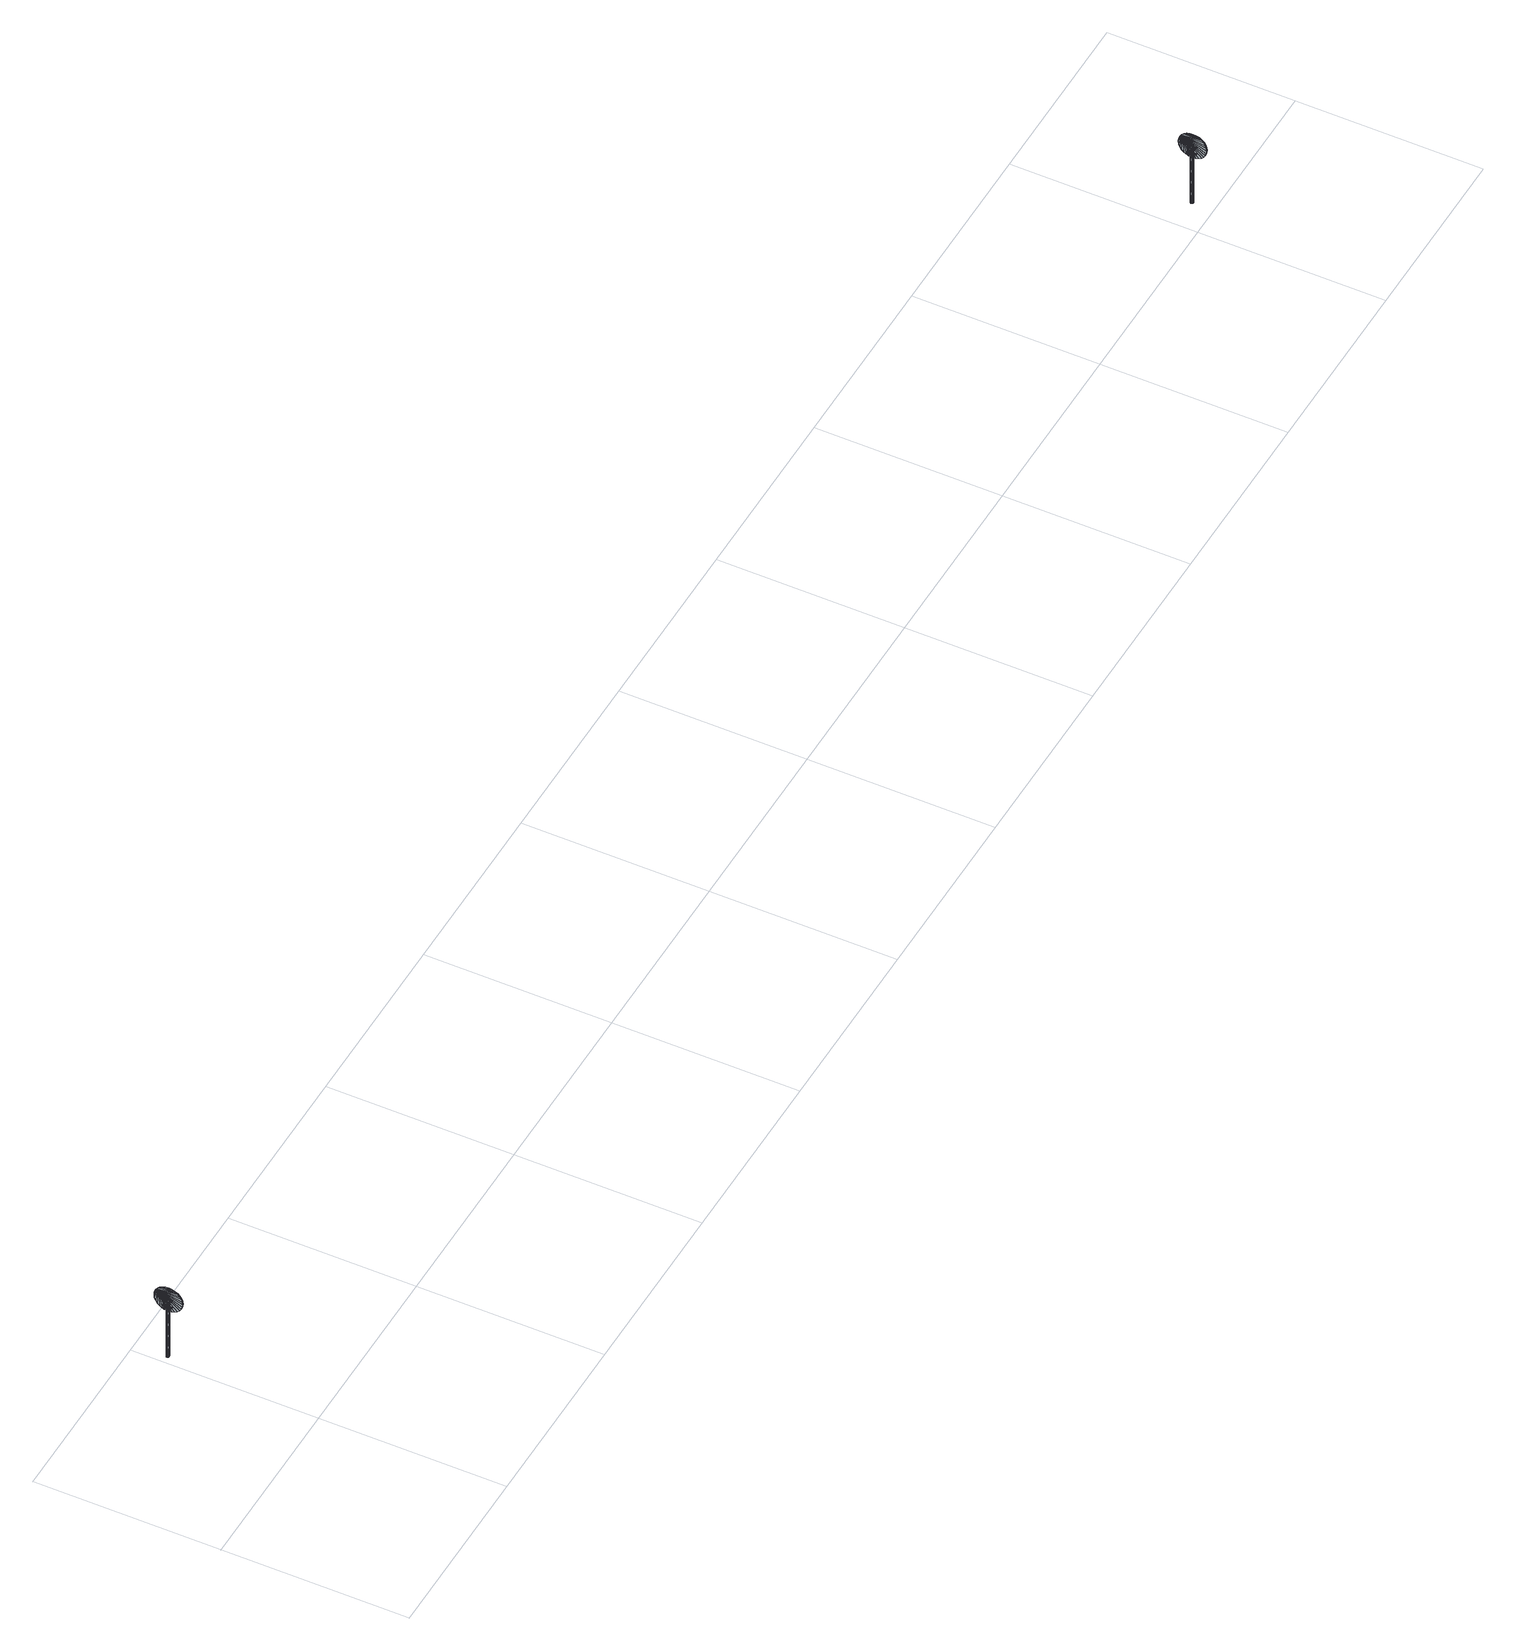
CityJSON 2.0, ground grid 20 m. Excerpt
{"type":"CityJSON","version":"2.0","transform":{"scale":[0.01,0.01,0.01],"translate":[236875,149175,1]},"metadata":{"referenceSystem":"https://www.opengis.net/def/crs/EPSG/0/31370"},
"CityObjects":{
"object1":{"type":"GenericCityObject","attributes":{"cluster":51,"mean_distance_to_centroid":0.218,"new_centroid_x":236875.49,"new_centroid_y":149190.88,"mean_distance_to_camera":5.86,"H1":0,"H2":0,"Z_final":108.01,"cluster2":-1,"proj_x":236877.33,"proj_y":149187.53,"id_line":38713,"bearing_l":241.22,"distance":3.82,"orientation":"right","G_obj":241.22},"geometry":[{"type":"MultiSurface","lod":"2","boundaries":[[[0,1,2]],[[2,1,3]],[[3,1,4]],[[4,1,5]],[[5,1,6]],[[1,7,6]],[[1,8,7]],[[1,9,8]],[[1,10,9]],[[1,11,10]],[[1,12,11]],[[1,13,12]],[[1,14,13]],[[15,14,1]],[[16,15,1]],[[17,16,1]],[[18,17,1]],[[0,18,1]],[[19,20,0]],[[19,0,2]],[[21,19,2]],[[21,2,3]],[[21,3,22]],[[22,3,4]],[[22,4,23]],[[23,4,5]],[[23,5,24]],[[24,5,6]],[[24,6,25]],[[25,6,7]],[[25,7,26]],[[26,7,8]],[[26,8,27]],[[8,9,27]],[[27,9,28]],[[9,10,28]],[[10,29,28]],[[10,11,29]],[[11,30,29]],[[11,12,30]],[[30,12,31]],[[31,12,13]],[[31,13,32]],[[32,13,14]],[[32,14,33]],[[33,14,15]],[[33,15,34]],[[34,15,16]],[[34,16,35]],[[35,16,17]],[[36,35,17]],[[18,36,17]],[[20,36,18]],[[20,18,0]],[[37,38,20]],[[37,20,19]],[[39,37,19]],[[21,39,19]],[[39,21,40]],[[40,21,22]],[[40,22,41]],[[41,22,23]],[[41,23,42]],[[42,23,24]],[[42,24,43]],[[43,24,25]],[[43,25,44]],[[44,25,26]],[[26,45,44]],[[26,27,45]],[[27,46,45]],[[27,28,46]],[[28,47,46]],[[28,29,47]],[[47,29,48]],[[29,30,48]],[[48,30,49]],[[49,30,31]],[[49,31,50]],[[50,31,32]],[[50,32,51]],[[51,32,33]],[[51,33,52]],[[52,33,34]],[[52,34,53]],[[53,34,35]],[[54,53,35]],[[54,35,36]],[[38,54,36]],[[38,36,20]],[[55,56,38]],[[55,38,37]],[[57,55,37]],[[57,37,39]],[[57,39,58]],[[58,39,40]],[[58,40,59]],[[59,40,41]],[[59,41,60]],[[60,41,42]],[[60,42,61]],[[61,42,43]],[[61,43,62]],[[62,43,44]],[[44,63,62]],[[44,45,63]],[[45,64,63]],[[45,46,64]],[[46,65,64]],[[46,47,65]],[[47,66,65]],[[47,48,66]],[[66,48,67]],[[67,48,49]],[[67,49,68]],[[68,49,50]],[[68,50,69]],[[69,50,51]],[[69,51,70]],[[70,51,52]],[[70,52,71]],[[71,52,53]],[[72,71,53]],[[72,53,54]],[[56,72,54]],[[56,54,38]],[[73,74,56]],[[73,56,55]],[[75,73,55]],[[75,55,57]],[[75,57,76]],[[76,57,58]],[[76,58,77]],[[77,58,59]],[[77,59,78]],[[78,59,60]],[[78,60,79]],[[79,60,61]],[[79,61,80]],[[80,61,62]],[[62,81,80]],[[62,63,81]],[[63,82,81]],[[63,64,82]],[[64,83,82]],[[64,65,83]],[[65,84,83]],[[65,66,84]],[[84,66,85]],[[85,66,67]],[[85,67,86]],[[86,67,68]],[[86,68,87]],[[87,68,69]],[[87,69,88]],[[88,69,70]],[[88,70,89]],[[89,70,71]],[[90,89,71]],[[90,71,72]],[[74,90,72]],[[74,72,56]],[[91,92,74]],[[91,74,73]],[[93,91,73]],[[93,73,75]],[[93,75,94]],[[94,75,76]],[[94,76,95]],[[95,76,77]],[[95,77,96]],[[96,77,78]],[[96,78,97]],[[97,78,79]],[[97,79,98]],[[98,79,80]],[[80,99,98]],[[80,81,99]],[[81,100,99]],[[81,82,100]],[[82,101,100]],[[82,83,101]],[[83,102,101]],[[83,84,102]],[[102,84,103]],[[103,84,85]],[[103,85,104]],[[104,85,86]],[[104,86,105]],[[105,86,87]],[[105,87,106]],[[106,87,88]],[[106,88,107]],[[107,88,89]],[[108,107,89]],[[108,89,90]],[[92,108,90]],[[92,90,74]],[[92,91,109]],[[91,93,109]],[[93,94,109]],[[94,95,109]],[[95,96,109]],[[109,96,97]],[[109,97,98]],[[109,98,99]],[[109,99,100]],[[109,100,101]],[[109,101,102]],[[109,102,103]],[[109,103,104]],[[105,109,104]],[[106,109,105]],[[107,109,106]],[[108,109,107]],[[92,109,108]],[[110,111,112]],[[113,112,114]],[[115,112,113]],[[116,112,115]],[[117,112,116]],[[118,112,117]],[[119,112,118]],[[120,112,119]],[[121,112,120]],[[122,112,121]],[[122,123,112]],[[123,110,112]],[[111,124,112]],[[124,125,112]],[[125,126,112]],[[126,127,112]],[[127,128,112]],[[128,129,112]],[[129,130,112]],[[130,131,112]],[[112,131,132]],[[131,133,132]],[[131,134,133]],[[133,134,135]],[[133,135,136]],[[135,137,136]],[[133,136,138]],[[136,139,138]],[[136,137,139]],[[137,140,139]],[[137,135,140]],[[135,141,140]],[[135,134,141]],[[134,142,141]],[[134,131,142]],[[131,143,142]],[[131,130,143]],[[143,130,144]],[[144,130,129]],[[144,129,145]],[[145,129,128]],[[145,128,146]],[[146,127,147]],[[147,127,126]],[[147,126,148]],[[148,126,125]],[[148,125,149]],[[149,125,124]],[[150,149,124]],[[150,124,111]],[[151,150,111]],[[151,111,110]],[[152,151,110]],[[152,110,123]],[[146,128,127]],[[153,123,122]],[[154,153,122]],[[154,122,121]],[[155,154,121]],[[155,121,120]],[[156,155,120]],[[156,120,119]],[[157,156,119]],[[157,119,118]],[[157,118,158]],[[158,118,117]],[[158,117,159]],[[153,152,123]],[[159,117,116]],[[159,116,160]],[[160,116,115]],[[160,115,161]],[[161,115,113]],[[161,113,162]],[[162,113,114]],[[162,114,163]],[[163,114,112]],[[163,112,164]],[[164,112,132]],[[132,165,164]],[[132,133,165]],[[133,138,165]],[[138,139,140]],[[161,162,163]],[[160,161,163]],[[159,160,163]],[[158,159,163]],[[157,158,163]],[[156,157,163]],[[155,156,163]],[[154,155,163]],[[153,154,163]],[[153,163,152]],[[152,163,151]],[[151,163,150]],[[150,163,149]],[[149,163,148]],[[148,163,147]],[[147,163,146]],[[146,163,145]],[[145,163,144]],[[144,163,143]],[[143,163,142]],[[163,164,142]],[[142,164,165]],[[142,165,141]],[[165,140,141]],[[165,138,140]],[[166,167,168]],[[168,167,169]],[[170,168,169]],[[170,169,171]],[[170,171,172]],[[172,171,173]],[[172,173,174]],[[174,173,175]],[[174,175,176]],[[176,175,177]],[[176,177,178]],[[178,177,179]],[[178,179,180]],[[180,179,181]],[[180,181,182]],[[182,181,183]],[[182,183,184]],[[184,183,185]],[[184,185,186]],[[186,185,187]],[[186,187,188]],[[188,187,189]],[[188,189,190]],[[190,189,191]],[[192,190,191]],[[192,191,193]],[[194,192,193]],[[194,193,195]],[[196,194,195]],[[196,195,197]],[[198,196,197]],[[198,197,199]],[[200,198,199]],[[200,199,201]],[[202,200,201]],[[202,201,203]],[[204,202,203]],[[204,203,205]],[[206,204,205]],[[206,205,207]],[[208,206,207]],[[208,207,209]],[[210,208,209]],[[210,209,211]],[[212,210,211]],[[212,211,213]],[[214,212,213]],[[214,213,215]],[[216,214,215]],[[216,215,217]],[[216,217,218]],[[218,217,219]],[[218,219,220]],[[220,219,221]],[[220,221,222]],[[222,221,223]],[[222,223,224]],[[224,223,225]],[[224,225,226]],[[226,225,227]],[[226,227,228]],[[228,227,229]],[[228,229,230]],[[230,229,231]],[[230,231,232]],[[232,231,233]],[[232,233,234]],[[234,233,235]],[[234,235,236]],[[236,235,237]],[[238,236,237]],[[238,237,239]],[[238,239,240]],[[240,239,241]],[[241,242,240]],[[241,243,242]],[[242,243,244]],[[244,243,245]],[[244,245,246]],[[246,245,247]],[[246,247,248]],[[248,247,249]],[[248,249,250]],[[250,249,251]],[[250,251,252]],[[252,251,253]],[[252,253,254]],[[254,253,255]],[[254,255,256]],[[256,255,257]],[[256,257,258]],[[258,257,259]],[[258,259,260]],[[260,259,261]],[[260,261,262]],[[262,261,263]],[[262,263,264]],[[264,263,265]],[[264,265,266]],[[266,265,267]],[[266,267,268]],[[268,267,269]],[[269,270,268]],[[269,271,270]],[[271,272,270]],[[271,273,272]],[[273,274,272]],[[273,275,274]],[[275,276,274]],[[275,277,276]],[[277,278,276]],[[277,279,278]],[[279,280,278]],[[279,281,280]],[[281,282,280]],[[281,283,282]],[[283,284,282]],[[283,285,284]],[[285,286,284]],[[285,287,286]],[[287,288,286]],[[287,289,288]],[[289,290,288]],[[289,291,290]],[[290,291,292]],[[292,291,293]],[[292,293,294]],[[294,293,295]],[[294,295,296]],[[296,295,297]],[[296,297,298]],[[298,297,299]],[[298,299,300]],[[300,299,301]],[[300,301,302]],[[302,301,303]],[[302,303,304]],[[304,303,305]],[[304,305,306]],[[306,305,307]],[[306,307,308]],[[308,307,309]],[[308,309,310]],[[310,309,311]],[[310,311,312]],[[312,311,313]],[[313,166,312]],[[313,167,166]],[[169,167,313]],[[169,313,171]],[[171,313,311]],[[173,171,311]],[[173,311,309]],[[175,173,309]],[[175,309,307]],[[177,175,307]],[[177,307,305]],[[179,177,305]],[[179,305,303]],[[181,179,303]],[[181,303,301]],[[183,181,301]],[[183,301,299]],[[183,299,297]],[[185,183,297]],[[185,297,295]],[[187,185,295]],[[187,295,293]],[[189,187,293]],[[189,293,291]],[[189,291,289]],[[189,289,287]],[[191,189,287]],[[191,287,285]],[[193,191,285]],[[195,193,285]],[[195,285,283]],[[197,195,283]],[[199,197,283]],[[201,199,283]],[[201,283,281]],[[203,201,281]],[[205,203,281]],[[205,281,279]],[[205,279,207]],[[207,279,209]],[[209,279,277]],[[209,277,211]],[[211,277,275]],[[211,275,213]],[[213,275,273]],[[213,273,215]],[[215,273,271]],[[215,271,217]],[[217,271,219]],[[219,271,269]],[[219,269,221]],[[221,269,267]],[[221,267,223]],[[223,267,265]],[[223,265,225]],[[225,265,263]],[[225,263,261]],[[225,261,227]],[[227,261,259]],[[227,259,229]],[[229,259,257]],[[229,257,255]],[[229,255,231]],[[231,255,253]],[[231,253,233]],[[233,253,251]],[[233,251,235]],[[251,249,235]],[[235,249,247]],[[235,247,237]],[[247,245,237]],[[237,245,243]],[[237,243,239]],[[239,243,241]],[[238,240,242]],[[168,312,166]],[[170,312,168]],[[170,310,312]],[[172,310,170]],[[172,308,310]],[[174,308,172]],[[174,306,308]],[[176,306,174]],[[176,304,306]],[[178,304,176]],[[178,302,304]],[[180,302,178]],[[180,300,302]],[[182,300,180]],[[182,298,300]],[[182,296,298]],[[184,296,182]],[[184,294,296]],[[186,294,184]],[[186,292,294]],[[188,292,186]],[[188,290,292]],[[188,288,290]],[[188,286,288]],[[190,286,188]],[[190,284,286]],[[192,284,190]],[[194,284,192]],[[194,282,284]],[[196,282,194]],[[198,282,196]],[[200,282,198]],[[200,280,282]],[[202,280,200]],[[204,280,202]],[[204,278,280]],[[204,206,278]],[[206,208,278]],[[208,276,278]],[[208,210,276]],[[210,274,276]],[[210,212,274]],[[212,272,274]],[[212,214,272]],[[214,270,272]],[[214,216,270]],[[216,218,270]],[[218,268,270]],[[218,220,268]],[[220,266,268]],[[220,222,266]],[[222,264,266]],[[222,224,264]],[[224,262,264]],[[224,260,262]],[[224,226,260]],[[226,258,260]],[[226,228,258]],[[228,256,258]],[[228,254,256]],[[228,230,254]],[[230,252,254]],[[230,232,252]],[[232,250,252]],[[232,234,250]],[[250,234,248]],[[234,246,248]],[[234,236,246]],[[246,236,244]],[[236,242,244]],[[236,238,242]],[[314,315,316]],[[316,315,317]],[[318,316,317]],[[318,317,319]],[[318,319,320]],[[320,319,321]],[[320,321,322]],[[322,321,323]],[[322,323,324]],[[324,323,325]],[[324,325,326]],[[326,325,327]],[[326,327,328]],[[328,327,329]],[[328,329,330]],[[330,329,331]],[[330,331,332]],[[332,331,333]],[[332,333,334]],[[334,333,335]],[[334,335,336]],[[336,335,337]],[[336,337,338]],[[338,337,339]],[[340,338,339]],[[340,339,341]],[[342,340,341]],[[342,341,343]],[[344,342,343]],[[344,343,345]],[[346,344,345]],[[346,345,347]],[[348,346,347]],[[348,347,349]],[[350,348,349]],[[350,349,351]],[[352,350,351]],[[352,351,353]],[[354,352,353]],[[354,353,355]],[[356,354,355]],[[356,355,357]],[[358,356,357]],[[358,357,359]],[[360,358,359]],[[360,359,361]],[[362,360,361]],[[362,361,363]],[[364,362,363]],[[364,363,365]],[[364,365,366]],[[366,365,367]],[[366,367,368]],[[368,367,369]],[[368,369,370]],[[370,369,371]],[[370,371,372]],[[372,371,373]],[[372,373,374]],[[374,373,375]],[[374,375,376]],[[376,375,377]],[[376,377,378]],[[378,377,379]],[[378,379,380]],[[380,379,381]],[[380,381,382]],[[382,381,383]],[[382,383,384]],[[384,383,385]],[[386,384,385]],[[386,385,387]],[[386,387,388]],[[388,387,389]],[[389,390,388]],[[389,391,390]],[[390,391,392]],[[392,391,393]],[[392,393,394]],[[394,393,395]],[[394,395,396]],[[396,395,397]],[[396,397,398]],[[398,397,399]],[[398,399,400]],[[400,399,401]],[[400,401,402]],[[402,401,403]],[[402,403,404]],[[404,403,405]],[[404,405,406]],[[406,405,407]],[[406,407,408]],[[408,407,409]],[[408,409,410]],[[410,409,411]],[[410,411,412]],[[412,411,413]],[[412,413,414]],[[414,413,415]],[[414,415,416]],[[416,415,417]],[[417,418,416]],[[417,419,418]],[[419,420,418]],[[419,421,420]],[[421,422,420]],[[421,423,422]],[[423,424,422]],[[423,425,424]],[[425,426,424]],[[425,427,426]],[[427,428,426]],[[427,429,428]],[[429,430,428]],[[429,431,430]],[[431,432,430]],[[431,433,432]],[[433,434,432]],[[433,435,434]],[[435,436,434]],[[435,437,436]],[[437,438,436]],[[437,439,438]],[[438,439,440]],[[440,439,441]],[[440,441,442]],[[442,441,443]],[[442,443,444]],[[444,443,445]],[[444,445,446]],[[446,445,447]],[[446,447,448]],[[448,447,449]],[[448,449,450]],[[450,449,451]],[[450,451,452]],[[452,451,453]],[[452,453,454]],[[454,453,455]],[[454,455,456]],[[456,455,457]],[[456,457,458]],[[458,457,459]],[[458,459,460]],[[460,459,461]],[[461,314,460]],[[461,315,314]],[[317,315,461]],[[317,461,319]],[[319,461,459]],[[321,319,459]],[[321,459,457]],[[323,321,457]],[[323,457,455]],[[325,323,455]],[[325,455,453]],[[327,325,453]],[[327,453,451]],[[329,327,451]],[[329,451,449]],[[331,329,449]],[[331,449,447]],[[331,447,445]],[[333,331,445]],[[333,445,443]],[[335,333,443]],[[335,443,441]],[[337,335,441]],[[337,441,439]],[[337,439,437]],[[337,437,435]],[[339,337,435]],[[339,435,433]],[[341,339,433]],[[343,341,433]],[[343,433,431]],[[345,343,431]],[[347,345,431]],[[349,347,431]],[[349,431,429]],[[351,349,429]],[[353,351,429]],[[353,429,427]],[[353,427,355]],[[355,427,357]],[[357,427,425]],[[357,425,359]],[[359,425,423]],[[359,423,361]],[[361,423,421]],[[361,421,363]],[[363,421,419]],[[363,419,365]],[[365,419,367]],[[367,419,417]],[[367,417,369]],[[369,417,415]],[[369,415,371]],[[371,415,413]],[[371,413,373]],[[373,413,411]],[[373,411,409]],[[373,409,375]],[[375,409,407]],[[375,407,377]],[[377,407,405]],[[377,405,403]],[[377,403,379]],[[379,403,401]],[[379,401,381]],[[381,401,399]],[[381,399,383]],[[399,397,383]],[[383,397,395]],[[383,395,385]],[[395,393,385]],[[385,393,391]],[[385,391,387]],[[387,391,389]],[[386,388,390]],[[316,460,314]],[[318,460,316]],[[318,458,460]],[[320,458,318]],[[320,456,458]],[[322,456,320]],[[322,454,456]],[[324,454,322]],[[324,452,454]],[[326,452,324]],[[326,450,452]],[[328,450,326]],[[328,448,450]],[[330,448,328]],[[330,446,448]],[[330,444,446]],[[332,444,330]],[[332,442,444]],[[334,442,332]],[[334,440,442]],[[336,440,334]],[[336,438,440]],[[336,436,438]],[[336,434,436]],[[338,434,336]],[[338,432,434]],[[340,432,338]],[[342,432,340]],[[342,430,432]],[[344,430,342]],[[346,430,344]],[[348,430,346]],[[348,428,430]],[[350,428,348]],[[352,428,350]],[[352,426,428]],[[352,354,426]],[[354,356,426]],[[356,424,426]],[[356,358,424]],[[358,422,424]],[[358,360,422]],[[360,420,422]],[[360,362,420]],[[362,418,420]],[[362,364,418]],[[364,366,418]],[[366,416,418]],[[366,368,416]],[[368,414,416]],[[368,370,414]],[[370,412,414]],[[370,372,412]],[[372,410,412]],[[372,408,410]],[[372,374,408]],[[374,406,408]],[[374,376,406]],[[376,404,406]],[[376,402,404]],[[376,378,402]],[[378,400,402]],[[378,380,400]],[[380,398,400]],[[380,382,398]],[[398,382,396]],[[382,394,396]],[[382,384,394]],[[394,384,392]],[[384,390,392]],[[384,386,390]]]}]},
"object2":{"type":"GenericCityObject","attributes":{"cluster":50,"mean_distance_to_centroid":0.0897,"new_centroid_x":237057.95,"new_centroid_y":149176.73,"mean_distance_to_camera":5.66,"H1":0,"H2":0,"Z_final":108.35,"cluster2":-1,"proj_x":237056.3,"proj_y":149180.38,"id_line":38738,"bearing_l":65.56,"distance":4,"orientation":"right","G_obj":65.56},"geometry":[{"type":"MultiSurface","lod":"2","boundaries":[[[462,463,464]],[[464,463,465]],[[465,463,466]],[[466,463,467]],[[467,463,468]],[[463,469,468]],[[463,470,469]],[[463,471,470]],[[463,472,471]],[[463,473,472]],[[463,474,473]],[[463,475,474]],[[463,476,475]],[[477,476,463]],[[478,477,463]],[[479,478,463]],[[480,479,463]],[[462,480,463]],[[481,482,462]],[[481,462,464]],[[483,481,464]],[[483,464,465]],[[483,465,484]],[[484,465,466]],[[484,466,485]],[[485,466,467]],[[485,467,486]],[[486,467,468]],[[486,468,487]],[[487,468,469]],[[487,469,488]],[[488,469,470]],[[488,470,489]],[[470,471,489]],[[489,471,490]],[[471,472,490]],[[472,491,490]],[[472,473,491]],[[473,492,491]],[[473,474,492]],[[492,474,493]],[[493,474,475]],[[493,475,494]],[[494,475,476]],[[494,476,495]],[[495,476,477]],[[495,477,496]],[[496,477,478]],[[496,478,497]],[[497,478,479]],[[498,497,479]],[[480,498,479]],[[482,498,480]],[[482,480,462]],[[499,500,482]],[[499,482,481]],[[501,499,481]],[[483,501,481]],[[501,483,502]],[[502,483,484]],[[502,484,503]],[[503,484,485]],[[503,485,504]],[[504,485,486]],[[504,486,505]],[[505,486,487]],[[505,487,506]],[[506,487,488]],[[488,507,506]],[[488,489,507]],[[489,508,507]],[[489,490,508]],[[490,509,508]],[[490,491,509]],[[509,491,510]],[[491,492,510]],[[510,492,511]],[[511,492,493]],[[511,493,512]],[[512,493,494]],[[512,494,513]],[[513,494,495]],[[513,495,514]],[[514,495,496]],[[514,496,515]],[[515,496,497]],[[516,515,497]],[[516,497,498]],[[500,516,498]],[[500,498,482]],[[517,518,500]],[[517,500,499]],[[519,517,499]],[[519,499,501]],[[519,501,520]],[[520,501,502]],[[520,502,521]],[[521,502,503]],[[521,503,522]],[[522,503,504]],[[522,504,523]],[[523,504,505]],[[523,505,524]],[[524,505,506]],[[506,525,524]],[[506,507,525]],[[507,526,525]],[[507,508,526]],[[508,527,526]],[[508,509,527]],[[509,528,527]],[[509,510,528]],[[528,510,529]],[[529,510,511]],[[529,511,530]],[[530,511,512]],[[530,512,531]],[[531,512,513]],[[531,513,532]],[[532,513,514]],[[532,514,533]],[[533,514,515]],[[534,533,515]],[[534,515,516]],[[518,534,516]],[[518,516,500]],[[535,536,518]],[[535,518,517]],[[537,535,517]],[[537,517,519]],[[537,519,538]],[[538,519,520]],[[538,520,539]],[[539,520,521]],[[539,521,540]],[[540,521,522]],[[540,522,541]],[[541,522,523]],[[541,523,542]],[[542,523,524]],[[524,543,542]],[[524,525,543]],[[525,544,543]],[[525,526,544]],[[526,545,544]],[[526,527,545]],[[527,546,545]],[[527,528,546]],[[546,528,547]],[[547,528,529]],[[547,529,548]],[[548,529,530]],[[548,530,549]],[[549,530,531]],[[549,531,550]],[[550,531,532]],[[550,532,551]],[[551,532,533]],[[552,551,533]],[[552,533,534]],[[536,552,534]],[[536,534,518]],[[553,554,536]],[[553,536,535]],[[555,553,535]],[[555,535,537]],[[555,537,556]],[[556,537,538]],[[556,538,557]],[[557,538,539]],[[557,539,558]],[[558,539,540]],[[558,540,559]],[[559,540,541]],[[559,541,560]],[[560,541,542]],[[542,561,560]],[[542,543,561]],[[543,562,561]],[[543,544,562]],[[544,563,562]],[[544,545,563]],[[545,564,563]],[[545,546,564]],[[564,546,565]],[[565,546,547]],[[565,547,566]],[[566,547,548]],[[566,548,567]],[[567,548,549]],[[567,549,568]],[[568,549,550]],[[568,550,569]],[[569,550,551]],[[570,569,551]],[[570,551,552]],[[554,570,552]],[[554,552,536]],[[554,553,571]],[[553,555,571]],[[555,556,571]],[[556,557,571]],[[557,558,571]],[[571,558,559]],[[571,559,560]],[[571,560,561]],[[571,561,562]],[[571,562,563]],[[571,563,564]],[[571,564,565]],[[571,565,566]],[[567,571,566]],[[568,571,567]],[[569,571,568]],[[570,571,569]],[[554,571,570]],[[572,573,574]],[[575,574,576]],[[577,574,575]],[[578,574,577]],[[579,574,578]],[[580,574,579]],[[581,574,580]],[[582,574,581]],[[583,574,582]],[[584,574,583]],[[584,585,574]],[[585,572,574]],[[573,586,574]],[[586,587,574]],[[587,588,574]],[[588,589,574]],[[589,590,574]],[[590,591,574]],[[591,592,574]],[[592,593,574]],[[574,593,594]],[[593,595,594]],[[593,596,595]],[[595,596,597]],[[595,597,598]],[[597,599,598]],[[595,598,600]],[[598,601,600]],[[598,599,601]],[[599,602,601]],[[599,597,602]],[[597,603,602]],[[597,596,603]],[[596,604,603]],[[596,593,604]],[[593,605,604]],[[593,592,605]],[[605,592,606]],[[606,592,591]],[[606,591,607]],[[607,591,590]],[[607,590,608]],[[608,589,609]],[[609,589,588]],[[609,588,610]],[[610,588,587]],[[610,587,611]],[[611,587,586]],[[612,611,586]],[[612,586,573]],[[613,612,573]],[[613,573,572]],[[614,613,572]],[[614,572,585]],[[608,590,589]],[[615,585,584]],[[616,615,584]],[[616,584,583]],[[617,616,583]],[[617,583,582]],[[618,617,582]],[[618,582,581]],[[619,618,581]],[[619,581,580]],[[619,580,620]],[[620,580,579]],[[620,579,621]],[[615,614,585]],[[621,579,578]],[[621,578,622]],[[622,578,577]],[[622,577,623]],[[623,577,575]],[[623,575,624]],[[624,575,576]],[[624,576,625]],[[625,576,574]],[[625,574,626]],[[626,574,594]],[[594,627,626]],[[594,595,627]],[[595,600,627]],[[600,601,602]],[[623,624,625]],[[622,623,625]],[[621,622,625]],[[620,621,625]],[[619,620,625]],[[618,619,625]],[[617,618,625]],[[616,617,625]],[[615,616,625]],[[615,625,614]],[[614,625,613]],[[613,625,612]],[[612,625,611]],[[611,625,610]],[[610,625,609]],[[609,625,608]],[[608,625,607]],[[607,625,606]],[[606,625,605]],[[605,625,604]],[[625,626,604]],[[604,626,627]],[[604,627,603]],[[627,602,603]],[[627,600,602]],[[628,629,630]],[[630,629,631]],[[632,630,631]],[[632,631,633]],[[632,633,634]],[[634,633,635]],[[634,635,636]],[[636,635,637]],[[636,637,638]],[[638,637,639]],[[638,639,640]],[[640,639,641]],[[640,641,642]],[[642,641,643]],[[642,643,644]],[[644,643,645]],[[644,645,646]],[[646,645,647]],[[646,647,648]],[[648,647,649]],[[648,649,650]],[[650,649,651]],[[650,651,652]],[[652,651,653]],[[654,652,653]],[[654,653,655]],[[656,654,655]],[[656,655,657]],[[658,656,657]],[[658,657,659]],[[660,658,659]],[[660,659,661]],[[662,660,661]],[[662,661,663]],[[664,662,663]],[[664,663,665]],[[666,664,665]],[[666,665,667]],[[668,666,667]],[[668,667,669]],[[670,668,669]],[[670,669,671]],[[672,670,671]],[[672,671,673]],[[674,672,673]],[[674,673,675]],[[676,674,675]],[[676,675,677]],[[678,676,677]],[[678,677,679]],[[678,679,680]],[[680,679,681]],[[680,681,682]],[[682,681,683]],[[682,683,684]],[[684,683,685]],[[684,685,686]],[[686,685,687]],[[686,687,688]],[[688,687,689]],[[688,689,690]],[[690,689,691]],[[690,691,692]],[[692,691,693]],[[692,693,694]],[[694,693,695]],[[694,695,696]],[[696,695,697]],[[696,697,698]],[[698,697,699]],[[700,698,699]],[[700,699,701]],[[700,701,702]],[[702,701,703]],[[703,704,702]],[[703,705,704]],[[704,705,706]],[[706,705,707]],[[706,707,708]],[[708,707,709]],[[708,709,710]],[[710,709,711]],[[710,711,712]],[[712,711,713]],[[712,713,714]],[[714,713,715]],[[714,715,716]],[[716,715,717]],[[716,717,718]],[[718,717,719]],[[718,719,720]],[[720,719,721]],[[720,721,722]],[[722,721,723]],[[722,723,724]],[[724,723,725]],[[724,725,726]],[[726,725,727]],[[726,727,728]],[[728,727,729]],[[728,729,730]],[[730,729,731]],[[731,732,730]],[[731,733,732]],[[733,734,732]],[[733,735,734]],[[735,736,734]],[[735,737,736]],[[737,738,736]],[[737,739,738]],[[739,740,738]],[[739,741,740]],[[741,742,740]],[[741,743,742]],[[743,744,742]],[[743,745,744]],[[745,746,744]],[[745,747,746]],[[747,748,746]],[[747,749,748]],[[749,750,748]],[[749,751,750]],[[751,752,750]],[[751,753,752]],[[752,753,754]],[[754,753,755]],[[754,755,756]],[[756,755,757]],[[756,757,758]],[[758,757,759]],[[758,759,760]],[[760,759,761]],[[760,761,762]],[[762,761,763]],[[762,763,764]],[[764,763,765]],[[764,765,766]],[[766,765,767]],[[766,767,768]],[[768,767,769]],[[768,769,770]],[[770,769,771]],[[770,771,772]],[[772,771,773]],[[772,773,774]],[[774,773,775]],[[774,775,776]],[[776,775,777]],[[777,628,776]],[[777,629,628]],[[631,629,777]],[[631,777,633]],[[633,777,775]],[[635,633,775]],[[635,775,773]],[[637,635,773]],[[637,773,771]],[[639,637,771]],[[639,771,769]],[[641,639,769]],[[641,769,767]],[[643,641,767]],[[643,767,765]],[[645,643,765]],[[645,765,763]],[[645,763,761]],[[647,645,761]],[[647,761,759]],[[649,647,759]],[[649,759,757]],[[649,757,755]],[[651,649,755]],[[651,755,753]],[[651,753,751]],[[651,751,749]],[[653,651,749]],[[653,749,747]],[[655,653,747]],[[657,655,747]],[[657,747,745]],[[659,657,745]],[[661,659,745]],[[663,661,745]],[[663,745,743]],[[665,663,743]],[[667,665,743]],[[667,743,741]],[[667,741,669]],[[669,741,671]],[[671,741,739]],[[671,739,673]],[[673,739,737]],[[673,737,675]],[[675,737,735]],[[675,735,677]],[[677,735,733]],[[677,733,679]],[[679,733,681]],[[681,733,731]],[[681,731,683]],[[683,731,729]],[[683,729,685]],[[685,729,727]],[[685,727,687]],[[687,727,725]],[[687,725,723]],[[687,723,689]],[[689,723,721]],[[689,721,691]],[[691,721,719]],[[691,719,717]],[[691,717,693]],[[693,717,715]],[[693,715,695]],[[695,715,713]],[[695,713,697]],[[713,711,697]],[[697,711,709]],[[697,709,699]],[[709,707,699]],[[699,707,705]],[[699,705,701]],[[701,705,703]],[[700,702,704]],[[630,776,628]],[[632,776,630]],[[632,774,776]],[[634,774,632]],[[634,772,774]],[[636,772,634]],[[636,770,772]],[[638,770,636]],[[638,768,770]],[[640,768,638]],[[640,766,768]],[[642,766,640]],[[642,764,766]],[[644,764,642]],[[644,762,764]],[[644,760,762]],[[646,760,644]],[[646,758,760]],[[648,758,646]],[[648,756,758]],[[648,754,756]],[[650,754,648]],[[650,752,754]],[[650,750,752]],[[650,748,750]],[[652,748,650]],[[652,746,748]],[[654,746,652]],[[656,746,654]],[[656,744,746]],[[658,744,656]],[[660,744,658]],[[662,744,660]],[[662,742,744]],[[664,742,662]],[[666,742,664]],[[666,740,742]],[[666,668,740]],[[668,670,740]],[[670,738,740]],[[670,672,738]],[[672,736,738]],[[672,674,736]],[[674,734,736]],[[674,676,734]],[[676,732,734]],[[676,678,732]],[[678,680,732]],[[680,730,732]],[[680,682,730]],[[682,728,730]],[[682,684,728]],[[684,726,728]],[[684,686,726]],[[686,724,726]],[[686,722,724]],[[686,688,722]],[[688,720,722]],[[688,690,720]],[[690,718,720]],[[690,716,718]],[[690,692,716]],[[692,714,716]],[[692,694,714]],[[694,712,714]],[[694,696,712]],[[712,696,710]],[[696,708,710]],[[696,698,708]],[[708,698,706]],[[698,704,706]],[[698,700,704]],[[778,779,780]],[[780,779,781]],[[782,780,781]],[[782,781,783]],[[782,783,784]],[[784,783,785]],[[784,785,786]],[[786,785,787]],[[786,787,788]],[[788,787,789]],[[788,789,790]],[[790,789,791]],[[790,791,792]],[[792,791,793]],[[792,793,794]],[[794,793,795]],[[794,795,796]],[[796,795,797]],[[796,797,798]],[[798,797,799]],[[798,799,800]],[[800,799,801]],[[800,801,802]],[[802,801,803]],[[804,802,803]],[[804,803,805]],[[806,804,805]],[[806,805,807]],[[808,806,807]],[[808,807,809]],[[810,808,809]],[[810,809,811]],[[812,810,811]],[[812,811,813]],[[814,812,813]],[[814,813,815]],[[816,814,815]],[[816,815,817]],[[818,816,817]],[[818,817,819]],[[820,818,819]],[[820,819,821]],[[822,820,821]],[[822,821,823]],[[824,822,823]],[[824,823,825]],[[826,824,825]],[[826,825,827]],[[828,826,827]],[[828,827,829]],[[828,829,830]],[[830,829,831]],[[830,831,832]],[[832,831,833]],[[832,833,834]],[[834,833,835]],[[834,835,836]],[[836,835,837]],[[836,837,838]],[[838,837,839]],[[838,839,840]],[[840,839,841]],[[840,841,842]],[[842,841,843]],[[842,843,844]],[[844,843,845]],[[844,845,846]],[[846,845,847]],[[846,847,848]],[[848,847,849]],[[850,848,849]],[[850,849,851]],[[850,851,852]],[[852,851,853]],[[853,854,852]],[[853,855,854]],[[854,855,856]],[[856,855,857]],[[856,857,858]],[[858,857,859]],[[858,859,860]],[[860,859,861]],[[860,861,862]],[[862,861,863]],[[862,863,864]],[[864,863,865]],[[864,865,866]],[[866,865,867]],[[866,867,868]],[[868,867,869]],[[868,869,870]],[[870,869,871]],[[870,871,872]],[[872,871,873]],[[872,873,874]],[[874,873,875]],[[874,875,876]],[[876,875,877]],[[876,877,878]],[[878,877,879]],[[879,880,878]],[[879,881,880]],[[881,882,880]],[[881,883,882]],[[883,884,882]],[[883,885,884]],[[885,886,884]],[[885,887,886]],[[887,888,886]],[[887,889,888]],[[889,890,888]],[[889,891,890]],[[891,892,890]],[[891,893,892]],[[893,894,892]],[[893,895,894]],[[895,896,894]],[[895,897,896]],[[897,898,896]],[[897,899,898]],[[899,900,898]],[[899,901,900]],[[900,901,902]],[[902,901,903]],[[902,903,904]],[[904,903,905]],[[904,905,906]],[[906,905,907]],[[906,907,908]],[[908,907,909]],[[908,909,910]],[[910,909,911]],[[910,911,912]],[[912,911,913]],[[912,913,914]],[[914,913,915]],[[914,915,916]],[[916,915,917]],[[916,917,918]],[[918,917,919]],[[918,919,920]],[[920,919,921]],[[920,921,922]],[[922,921,923]],[[922,923,924]],[[924,923,925]],[[925,778,924]],[[925,779,778]],[[781,779,925]],[[781,925,783]],[[783,925,923]],[[785,783,923]],[[785,923,921]],[[787,785,921]],[[787,921,919]],[[789,787,919]],[[789,919,917]],[[791,789,917]],[[791,917,915]],[[793,791,915]],[[793,915,913]],[[795,793,913]],[[795,913,911]],[[795,911,909]],[[797,795,909]],[[797,909,907]],[[799,797,907]],[[799,907,905]],[[799,905,903]],[[801,799,903]],[[801,903,901]],[[801,901,899]],[[801,899,897]],[[803,801,897]],[[803,897,895]],[[805,803,895]],[[807,805,895]],[[807,895,893]],[[809,807,893]],[[811,809,893]],[[813,811,893]],[[813,893,891]],[[815,813,891]],[[817,815,891]],[[817,891,889]],[[817,889,819]],[[819,889,821]],[[821,889,887]],[[821,887,823]],[[823,887,885]],[[823,885,825]],[[825,885,883]],[[825,883,827]],[[827,883,881]],[[827,881,829]],[[829,881,831]],[[831,881,879]],[[831,879,833]],[[833,879,877]],[[833,877,835]],[[835,877,875]],[[835,875,837]],[[837,875,873]],[[837,873,839]],[[839,873,871]],[[839,871,841]],[[841,871,869]],[[841,869,867]],[[841,867,843]],[[843,867,865]],[[843,865,845]],[[845,865,863]],[[845,863,847]],[[863,861,847]],[[847,861,859]],[[847,859,849]],[[859,857,849]],[[849,857,855]],[[849,855,851]],[[851,855,853]],[[850,852,854]],[[780,924,778]],[[782,924,780]],[[782,922,924]],[[784,922,782]],[[784,920,922]],[[786,920,784]],[[786,918,920]],[[788,918,786]],[[788,916,918]],[[790,916,788]],[[790,914,916]],[[792,914,790]],[[792,912,914]],[[794,912,792]],[[794,910,912]],[[794,908,910]],[[796,908,794]],[[796,906,908]],[[798,906,796]],[[798,904,906]],[[798,902,904]],[[800,902,798]],[[800,900,902]],[[800,898,900]],[[800,896,898]],[[802,896,800]],[[802,894,896]],[[804,894,802]],[[806,894,804]],[[806,892,894]],[[808,892,806]],[[810,892,808]],[[812,892,810]],[[812,890,892]],[[814,890,812]],[[816,890,814]],[[816,888,890]],[[816,818,888]],[[818,820,888]],[[820,886,888]],[[820,822,886]],[[822,884,886]],[[822,824,884]],[[824,882,884]],[[824,826,882]],[[826,880,882]],[[826,828,880]],[[828,830,880]],[[830,878,880]],[[830,832,878]],[[832,876,878]],[[832,834,876]],[[834,874,876]],[[834,836,874]],[[836,872,874]],[[836,838,872]],[[838,870,872]],[[838,840,870]],[[840,868,870]],[[840,866,868]],[[840,842,866]],[[842,864,866]],[[842,844,864]],[[844,862,864]],[[844,846,862]],[[862,846,860]],[[846,858,860]],[[846,848,858]],[[858,848,856]],[[848,854,856]],[[848,850,854]]]}]}
},
"vertices":[
[94,1666,1],[94,1649,1],[88,1665,1],[83,1662,1],[79,1657,1],[77,1652,1],[77,1646,1],[79,1640,1],[83,1636,1],[88,1633,1],[94,1632,1],[100,1633,1],[105,1636,1],[108,1640,1],[110,1646,1],[110,1652,1],[108,1657,1],[105,1662,1],[100,1665,1],[88,1665,150],[94,1666,150],[83,1662,150],[79,1657,150],[77,1652,150],[77,1646,150],[79,1640,150],[83,1636,150],[88,1633,150],[94,1632,150],[100,1633,150],[105,1636,150],[108,1640,150],[110,1646,150],[110,1652,150],[108,1657,150],[105,1662,150],[100,1665,150],[88,1665,299],[94,1666,299],[83,1662,299],[79,1657,299],[77,1652,299],[77,1646,299],[79,1640,299],[83,1636,299],[88,1633,299],[94,1632,299],[100,1633,299],[105,1636,299],[108,1640,299],[110,1646,299],[110,1652,299],[108,1657,299],[105,1662,299],[100,1665,299],[88,1665,448],[94,1666,448],[83,1662,448],[79,1657,448],[77,1652,448],[77,1646,448],[79,1640,448],[83,1636,448],[88,1633,448],[94,1632,448],[100,1633,448],[105,1636,448],[108,1640,448],[110,1646,448],[110,1652,448],[108,1657,448],[105,1662,448],[100,1665,448],[88,1665,597],[94,1666,597],[83,1662,597],[79,1657,597],[77,1652,597],[77,1646,597],[79,1640,597],[83,1636,597],[88,1633,597],[94,1632,597],[100,1633,597],[105,1636,597],[108,1640,597],[110,1646,597],[110,1652,597],[108,1657,597],[105,1662,597],[100,1665,597],[88,1665,746],[94,1666,746],[83,1662,746],[79,1657,746],[77,1652,746],[77,1646,746],[79,1640,746],[83,1636,746],[88,1633,746],[94,1632,746],[100,1633,746],[105,1636,746],[108,1640,746],[110,1646,746],[110,1652,746],[108,1657,746],[105,1662,746],[100,1665,746],[94,1649,746],[112,1586,593],[111,1558,610],[107,1770,822],[108,1799,763],[107,1788,794],[108,1803,728],[109,1799,694],[110,1788,662],[110,1770,634],[111,1746,610],[111,1718,593],[111,1687,581],[112,1652,577],[112,1617,581],[111,1534,634],[111,1516,662],[110,1505,694],[110,1501,728],[109,1505,763],[108,1516,794],[108,1534,822],[107,1558,846],[107,1746,846],[106,1718,864],[107,1586,864],[107,1617,875],[106,1687,875],[106,1652,879],[117,1687,875],[117,1652,879],[117,1617,875],[117,1586,864],[118,1558,846],[118,1534,823],[119,1516,795],[119,1505,763],[120,1501,728],[121,1505,694],[121,1516,662],[122,1534,634],[122,1558,611],[122,1586,593],[122,1617,581],[122,1652,577],[122,1687,581],[122,1718,593],[121,1746,611],[121,1770,634],[120,1788,662],[120,1799,694],[119,1803,728],[118,1799,763],[118,1788,795],[117,1770,823],[117,1746,846],[117,1718,864],[115,1704,652],[115,1704,632],[99,1704,652],[99,1704,632],[99,1694,652],[99,1694,632],[88,1690,652],[88,1690,632],[86,1689,652],[86,1689,632],[84,1689,652],[84,1689,632],[83,1688,652],[83,1688,632],[81,1687,652],[81,1687,632],[79,1686,652],[79,1686,632],[78,1685,652],[78,1685,632],[76,1684,652],[76,1684,632],[71,1680,652],[71,1680,632],[70,1679,652],[70,1679,632],[69,1677,652],[69,1677,632],[68,1676,652],[68,1676,632],[67,1674,652],[67,1674,632],[66,1673,652],[66,1673,632],[66,1671,652],[66,1671,632],[66,1669,652],[66,1669,632],[66,1652,652],[66,1652,632],[67,1642,652],[67,1642,632],[68,1640,652],[68,1640,632],[69,1637,652],[69,1637,632],[70,1635,652],[70,1635,632],[71,1633,652],[71,1633,632],[73,1631,652],[73,1631,632],[75,1629,652],[75,1629,632],[77,1628,652],[77,1628,632],[79,1627,652],[79,1627,632],[82,1626,652],[82,1626,632],[84,1625,652],[84,1625,632],[87,1624,652],[87,1624,632],[89,1623,652],[89,1623,632],[92,1623,652],[92,1623,632],[94,1623,652],[94,1623,632],[100,1623,652],[100,1623,632],[101,1610,652],[101,1610,632],[116,1610,652],[116,1610,632],[115,1625,652],[115,1625,632],[105,1632,652],[105,1632,632],[97,1632,652],[97,1632,632],[96,1632,652],[96,1632,632],[94,1632,652],[94,1632,632],[92,1632,652],[92,1632,632],[91,1632,652],[91,1632,632],[89,1632,652],[89,1632,632],[87,1633,652],[87,1633,632],[86,1633,652],[86,1633,632],[85,1633,652],[85,1633,632],[84,1634,652],[84,1634,632],[83,1635,652],[83,1635,632],[82,1636,652],[82,1636,632],[81,1637,652],[81,1637,632],[80,1638,652],[80,1638,632],[79,1640,652],[79,1640,632],[79,1641,652],[79,1641,632],[78,1651,652],[78,1651,632],[78,1669,652],[78,1669,632],[78,1670,652],[78,1670,632],[79,1671,652],[79,1671,632],[79,1672,652],[79,1672,632],[80,1673,652],[80,1673,632],[80,1674,652],[80,1674,632],[81,1675,652],[81,1675,632],[82,1676,652],[82,1676,632],[83,1676,652],[83,1676,632],[84,1677,652],[84,1677,632],[86,1677,652],[86,1677,632],[87,1678,652],[87,1678,632],[88,1678,652],[88,1678,632],[89,1678,652],[89,1678,632],[90,1679,652],[90,1679,632],[101,1681,652],[101,1681,632],[113,1687,652],[113,1687,632],[111,1704,737],[111,1704,717],[95,1704,737],[95,1704,717],[95,1694,737],[95,1694,717],[84,1690,737],[84,1690,717],[82,1689,737],[82,1689,717],[80,1689,737],[80,1689,717],[79,1688,737],[79,1688,717],[77,1687,737],[77,1687,717],[75,1686,737],[75,1686,717],[74,1685,737],[74,1685,717],[72,1684,737],[72,1684,717],[67,1680,737],[67,1680,717],[66,1679,737],[66,1679,717],[65,1677,737],[65,1677,717],[64,1676,737],[64,1676,717],[63,1674,737],[63,1674,717],[62,1673,737],[62,1673,717],[62,1671,737],[62,1671,717],[62,1669,737],[62,1669,717],[62,1652,737],[62,1652,717],[63,1642,737],[63,1642,717],[64,1640,737],[64,1640,717],[65,1637,737],[65,1637,717],[66,1635,737],[66,1635,717],[67,1633,737],[67,1633,717],[69,1631,737],[69,1631,717],[71,1629,737],[71,1629,717],[73,1628,737],[73,1628,717],[75,1627,737],[75,1627,717],[78,1626,737],[78,1626,717],[80,1625,737],[80,1625,717],[83,1624,737],[83,1624,717],[85,1623,737],[85,1623,717],[88,1623,737],[88,1623,717],[90,1623,737],[90,1623,717],[96,1623,737],[96,1623,717],[97,1610,737],[97,1610,717],[112,1610,737],[112,1610,717],[111,1625,737],[111,1625,717],[101,1632,737],[101,1632,717],[93,1632,737],[93,1632,717],[92,1632,737],[92,1632,717],[90,1632,737],[90,1632,717],[88,1632,737],[88,1632,717],[86,1632,737],[86,1632,717],[85,1632,737],[85,1632,717],[83,1633,737],[83,1633,717],[82,1633,737],[82,1633,717],[81,1633,737],[81,1633,717],[80,1634,737],[80,1634,717],[79,1635,737],[79,1635,717],[78,1636,737],[78,1636,717],[77,1637,737],[77,1637,717],[76,1638,737],[76,1638,717],[75,1640,737],[75,1640,717],[75,1641,737],[75,1641,717],[74,1651,737],[74,1651,717],[74,1669,737],[74,1669,717],[74,1670,737],[74,1670,717],[75,1671,737],[75,1671,717],[75,1672,737],[75,1672,717],[76,1673,737],[76,1673,717],[76,1674,737],[76,1674,717],[77,1675,737],[77,1675,717],[78,1676,737],[78,1676,717],[79,1676,737],[79,1676,717],[80,1677,737],[80,1677,717],[82,1677,737],[82,1677,717],[83,1678,737],[83,1678,717],[84,1678,737],[84,1678,717],[85,1678,737],[85,1678,717],[86,1679,737],[86,1679,717],[97,1681,737],[97,1681,717],[109,1687,737],[109,1687,717],
[18341,251,1],[18341,234,1],[18335,250,1],[18330,247,1],[18326,242,1],[18324,237,1],[18324,231,1],[18326,225,1],[18330,221,1],[18335,218,1],[18341,217,1],[18347,218,1],[18352,221,1],[18355,225,1],[18357,231,1],[18357,237,1],[18355,242,1],[18352,247,1],[18347,250,1],[18335,250,150],[18341,251,150],[18330,247,150],[18326,242,150],[18324,237,150],[18324,231,150],[18326,225,150],[18330,221,150],[18335,218,150],[18341,217,150],[18347,218,150],[18352,221,150],[18355,225,150],[18357,231,150],[18357,237,150],[18355,242,150],[18352,247,150],[18347,250,150],[18335,250,299],[18341,251,299],[18330,247,299],[18326,242,299],[18324,237,299],[18324,231,299],[18326,225,299],[18330,221,299],[18335,218,299],[18341,217,299],[18347,218,299],[18352,221,299],[18355,225,299],[18357,231,299],[18357,237,299],[18355,242,299],[18352,247,299],[18347,250,299],[18335,250,448],[18341,251,448],[18330,247,448],[18326,242,448],[18324,237,448],[18324,231,448],[18326,225,448],[18330,221,448],[18335,218,448],[18341,217,448],[18347,218,448],[18352,221,448],[18355,225,448],[18357,231,448],[18357,237,448],[18355,242,448],[18352,247,448],[18347,250,448],[18335,250,597],[18341,251,597],[18330,247,597],[18326,242,597],[18324,237,597],[18324,231,597],[18326,225,597],[18330,221,597],[18335,218,597],[18341,217,597],[18347,218,597],[18352,221,597],[18355,225,597],[18357,231,597],[18357,237,597],[18355,242,597],[18352,247,597],[18347,250,597],[18335,250,746],[18341,251,746],[18330,247,746],[18326,242,746],[18324,237,746],[18324,231,746],[18326,225,746],[18330,221,746],[18335,218,746],[18341,217,746],[18347,218,746],[18352,221,746],[18355,225,746],[18357,231,746],[18357,237,746],[18355,242,746],[18352,247,746],[18347,250,746],[18341,234,746],[18359,171,593],[18358,143,610],[18354,355,822],[18355,384,763],[18354,372,794],[18355,388,728],[18356,384,694],[18357,372,662],[18357,355,634],[18358,331,610],[18358,303,593],[18358,271,581],[18359,237,577],[18359,202,581],[18358,119,634],[18358,101,662],[18357,90,694],[18357,86,728],[18356,90,763],[18355,101,794],[18355,119,822],[18354,142,846],[18354,331,846],[18353,303,864],[18354,171,864],[18354,202,875],[18353,271,875],[18353,237,879],[18364,271,875],[18364,237,879],[18364,202,875],[18364,171,864],[18365,143,846],[18365,119,823],[18366,101,795],[18366,90,763],[18367,86,728],[18368,90,694],[18368,101,662],[18369,119,634],[18369,143,611],[18369,171,593],[18369,202,581],[18369,237,577],[18369,272,581],[18369,303,593],[18368,331,611],[18368,355,634],[18367,373,662],[18367,384,694],[18366,388,728],[18365,384,763],[18365,373,795],[18364,355,823],[18364,331,846],[18364,303,864],[18362,289,652],[18362,289,632],[18346,288,652],[18346,288,632],[18346,279,652],[18346,279,632],[18335,275,652],[18335,275,632],[18333,274,652],[18333,274,632],[18331,273,652],[18331,273,632],[18330,273,652],[18330,273,632],[18328,272,652],[18328,272,632],[18326,271,652],[18326,271,632],[18325,270,652],[18325,270,632],[18323,269,652],[18323,269,632],[18318,265,652],[18318,265,632],[18317,264,652],[18317,264,632],[18316,262,652],[18316,262,632],[18315,261,652],[18315,261,632],[18314,259,652],[18314,259,632],[18313,258,652],[18313,258,632],[18313,256,652],[18313,256,632],[18313,254,652],[18313,254,632],[18313,237,652],[18313,237,632],[18314,227,652],[18314,227,632],[18315,225,652],[18315,225,632],[18316,222,652],[18316,222,632],[18317,220,652],[18317,220,632],[18318,218,652],[18318,218,632],[18320,216,652],[18320,216,632],[18322,214,652],[18322,214,632],[18324,213,652],[18324,213,632],[18326,211,652],[18326,211,632],[18329,210,652],[18329,210,632],[18331,209,652],[18331,209,632],[18334,209,652],[18334,209,632],[18336,208,652],[18336,208,632],[18339,208,652],[18339,208,632],[18341,208,652],[18341,208,632],[18347,208,652],[18347,208,632],[18348,195,652],[18348,195,632],[18363,194,652],[18363,194,632],[18362,210,652],[18362,210,632],[18352,217,652],[18352,217,632],[18344,217,652],[18344,217,632],[18343,217,652],[18343,217,632],[18341,217,652],[18341,217,632],[18339,217,652],[18339,217,632],[18337,217,652],[18337,217,632],[18336,217,652],[18336,217,632],[18334,218,652],[18334,218,632],[18333,218,652],[18333,218,632],[18332,218,652],[18332,218,632],[18331,219,652],[18331,219,632],[18330,220,652],[18330,220,632],[18329,221,652],[18329,221,632],[18328,222,652],[18328,222,632],[18327,223,652],[18327,223,632],[18326,224,652],[18326,224,632],[18326,226,652],[18326,226,632],[18325,236,652],[18325,236,632],[18325,254,652],[18325,254,632],[18325,255,652],[18325,255,632],[18326,256,652],[18326,256,632],[18326,257,652],[18326,257,632],[18327,258,652],[18327,258,632],[18327,259,652],[18327,259,632],[18328,260,652],[18328,260,632],[18329,260,652],[18329,260,632],[18329,261,652],[18329,261,632],[18330,261,652],[18330,261,632],[18331,262,652],[18331,262,632],[18333,262,652],[18333,262,632],[18334,262,652],[18334,262,632],[18335,263,652],[18335,263,632],[18336,263,652],[18336,263,632],[18337,263,652],[18337,263,632],[18348,265,652],[18348,265,632],[18360,272,652],[18360,272,632],[18358,289,737],[18358,289,717],[18342,288,737],[18342,288,717],[18342,279,737],[18342,279,717],[18331,275,737],[18331,275,717],[18329,274,737],[18329,274,717],[18327,273,737],[18327,273,717],[18326,273,737],[18326,273,717],[18324,272,737],[18324,272,717],[18322,271,737],[18322,271,717],[18321,270,737],[18321,270,717],[18319,269,737],[18319,269,717],[18314,265,737],[18314,265,717],[18313,264,737],[18313,264,717],[18312,262,737],[18312,262,717],[18311,261,737],[18311,261,717],[18310,259,737],[18310,259,717],[18309,258,737],[18309,258,717],[18309,256,737],[18309,256,717],[18309,254,737],[18309,254,717],[18309,237,737],[18309,237,717],[18310,227,737],[18310,227,717],[18311,225,737],[18311,225,717],[18312,222,737],[18312,222,717],[18313,220,737],[18313,220,717],[18314,218,737],[18314,218,717],[18316,216,737],[18316,216,717],[18318,214,737],[18318,214,717],[18320,213,737],[18320,213,717],[18322,211,737],[18322,211,717],[18325,210,737],[18325,210,717],[18327,209,737],[18327,209,717],[18329,209,737],[18329,209,717],[18332,208,737],[18332,208,717],[18335,208,737],[18335,208,717],[18337,208,737],[18337,208,717],[18343,208,737],[18343,208,717],[18344,195,737],[18344,195,717],[18359,194,737],[18359,194,717],[18358,210,737],[18358,210,717],[18348,217,737],[18348,217,717],[18340,217,737],[18340,217,717],[18338,217,737],[18338,217,717],[18337,217,737],[18337,217,717],[18335,217,737],[18335,217,717],[18333,217,737],[18333,217,717],[18332,217,737],[18332,217,717],[18330,218,737],[18330,218,717],[18328,218,737],[18328,218,717],[18327,219,737],[18327,219,717],[18326,220,737],[18326,220,717],[18325,221,737],[18325,221,717],[18324,222,737],[18324,222,717],[18323,223,737],[18323,223,717],[18322,224,737],[18322,224,717],[18322,226,737],[18322,226,717],[18321,236,737],[18321,236,717],[18321,254,737],[18321,254,717],[18321,255,737],[18321,255,717],[18322,256,737],[18322,256,717],[18322,257,737],[18322,257,717],[18323,258,737],[18323,258,717],[18323,259,737],[18323,259,717],[18324,260,737],[18324,260,717],[18325,260,737],[18325,260,717],[18325,261,737],[18325,261,717],[18326,261,737],[18326,261,717],[18327,262,737],[18327,262,717],[18328,262,737],[18328,262,717],[18330,262,737],[18330,262,717],[18331,263,737],[18331,263,717],[18332,263,737],[18332,263,717],[18333,263,737],[18333,263,717],[18344,265,737],[18344,265,717],[18356,272,737],[18356,272,717]
]}
